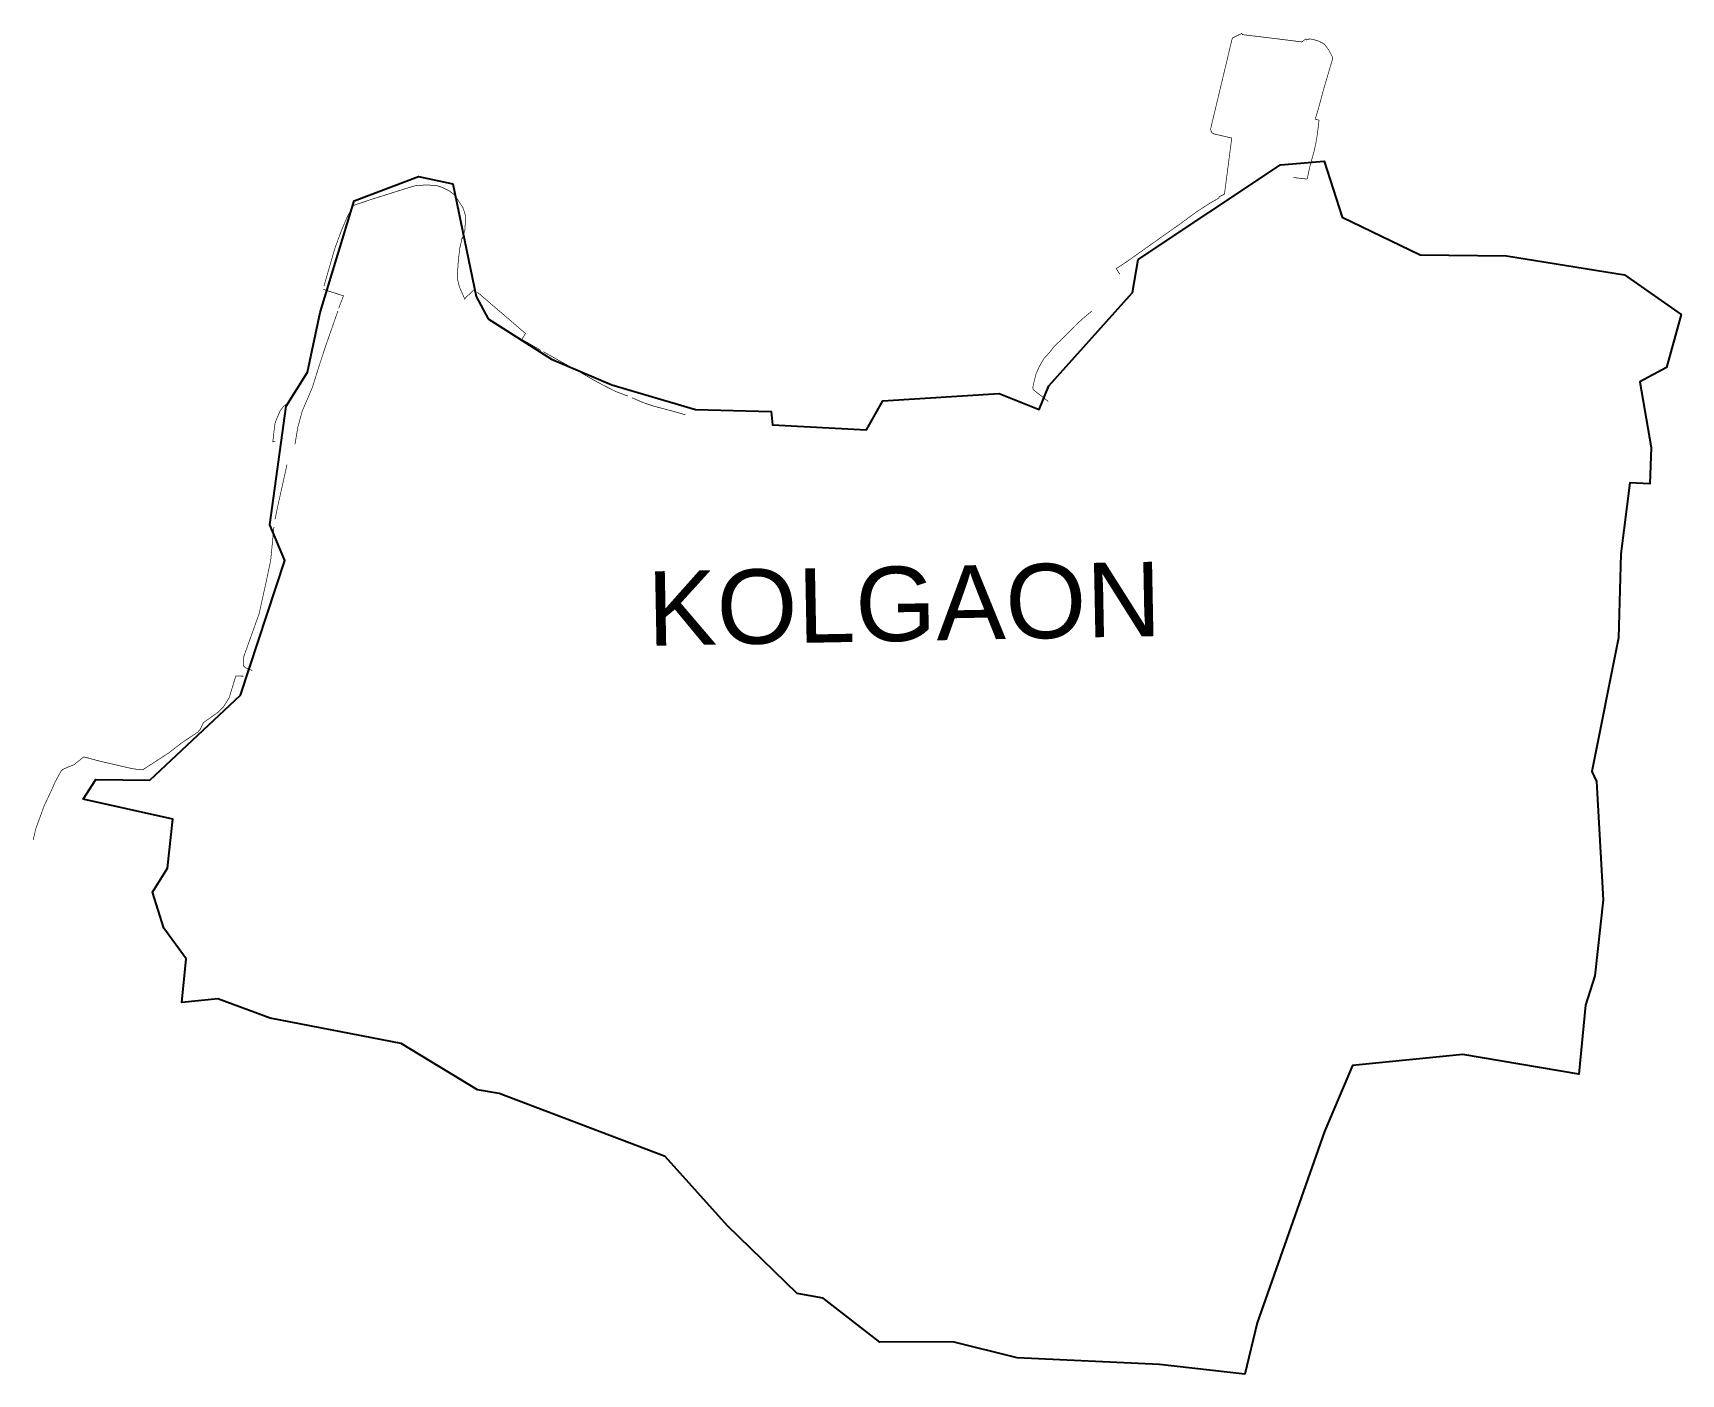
# Model space of a CAD drawing. Header units: metres. Extents: x 274970 to 277378, y 2078787 to 2080746.
import ezdxf

# ---------------------------------------------------------------- set-up
doc = ezdxf.new("R2010")
doc.units = ezdxf.units.M
for name, color, linetype in [('SEAWALL', 170, 'Continuous'), ('village', 3, 'Continuous'), ('VILLAGE NAME', 250, 'Continuous')]:
    doc.layers.add(name, color=color, linetype=linetype)
doc.styles.get("Standard").update_dxf_attribs({"font": 'simplex.shx'})

msp = doc.modelspace()

# ---------------------------------------------------------------- linework, layer by layer
at = {"layer": 'SEAWALL', "color": 30, "const_width": 1, "flags": 128}
for points in [[(276812, 2080535.2), (276832, 2080532.9), (276836.2, 2080552.3), (276842.4, 2080574.6), (276845, 2080587), (276846.8, 2080597.9), (276849.4, 2080619), (276843.8, 2080620.5), (276849.2, 2080638.6), (276855.7, 2080662.9), (276869.5, 2080709.8), (276863.8, 2080721.4), (276861.4, 2080724.7), (276858.8, 2080727.9), (276857.2, 2080729.7), (276854.7, 2080731.6), (276851.5, 2080733.3), (276847.5, 2080735), (276842, 2080736.6), (276835.8, 2080737.9), (276831.1, 2080736.2), (276830.2, 2080737.7), (276824.2, 2080733.4), (276771.8, 2080739.9), (276737.4, 2080744), (276736.5, 2080745.8), (276722.6, 2080739), (276691, 2080606.7), (276691.2, 2080604.6), (276691.9, 2080602.3), (276693, 2080600.5), (276695, 2080599.2), (276721.8, 2080592.8), (276711.1, 2080510.8), (276703.4, 2080507), (276703, 2080505.2), (276690.3, 2080498), (276670.1, 2080484.9), (276643.9, 2080465.7), (276612.6, 2080443.6), (276568.8, 2080412.5), (276553, 2080402.1), (276558.1, 2080393.9)], [(275615.3, 2080372), (275602.3, 2080359.9), (275600.8, 2080357.6), (275598.4, 2080362.9), (275593.2, 2080374.6), (275590.5, 2080385.2), (275590, 2080393.4), (275591.4, 2080414), (275593.4, 2080431.7), (275595.8, 2080441.8), (275596.7, 2080446.8), (275597.5, 2080446.4), (275600.9, 2080458.5), (275602.1, 2080477.5), (275600.6, 2080483.9), (275598.1, 2080491), (275591.4, 2080501.5), (275584.6, 2080510.9), (275577.4, 2080516.1), (275567.6, 2080520.9), (275559.4, 2080523.5), (275545.9, 2080524.3), (275529.8, 2080523.6), (275517.4, 2080520), (275462.5, 2080502.7), (275438.3, 2080494.4), (275429.4, 2080478.7), (275419.8, 2080456.1), (275410.3, 2080429.8), (275395, 2080376.5)], [(275393.8, 2080371.8), (275423.5, 2080362.3), (275416.5, 2080344.1)], [(275711.9, 2080282.7), (275684.2, 2080298.7), (275689.5, 2080307.2), (275667.4, 2080326.3), (275619.1, 2080367.7)], [(275415.3, 2080340.1), (275398.1, 2080290.9), (275389.2, 2080264), (275377.9, 2080228.1), (275363.2, 2080193.8), (275356.7, 2080170.1), (275352.6, 2080145.2)], [(276517.4, 2080340.1), (276505.7, 2080330.5), (276494.6, 2080320.4), (276482.7, 2080308.4), (276470.5, 2080296.2), (276462.6, 2080288.8), (276457, 2080281.3), (276447.1, 2080270.4), (276440.5, 2080258.9), (276435.6, 2080247.8), (276431.9, 2080232.9), (276431, 2080228.3), (276431.2, 2080226.1), (276432.4, 2080224.4), (276435.1, 2080222.5), (276453.6, 2080208)], [(275839, 2080215.8), (275820.3, 2080223), (275793.7, 2080236.7), (275768.9, 2080250.9), (275734.1, 2080270.2), (275715.8, 2080280.7)], [(275323.7, 2080149.4), (275320.2, 2080149), (275323.3, 2080175.4), (275325.6, 2080182), (275330.9, 2080194.4), (275335, 2080199.7), (275338.5, 2080202.9), (275342, 2080205.1)], [(275923.4, 2080188.5), (275905, 2080193.7), (275894.1, 2080196.6), (275877.6, 2080200.9), (275861.6, 2080206.3), (275844.9, 2080213.4)], [(275340.9, 2080115.5), (275326.5, 2080050.6), (275323.5, 2080035.8)], [(275321.8, 2080024.3), (275317.1, 2079975.5), (275309.7, 2079940.7), (275300.2, 2079897.9), (275285.8, 2079857.4), (275277.5, 2079834.4), (275277, 2079829.7), (275277, 2079821.7), (275280.4, 2079818.9), (275290.1, 2079814.8)], [(275277.3, 2079806.5), (275266.1, 2079806.6), (275256.5, 2079775.2), (275248.6, 2079762.4), (275241.3, 2079754.7), (275233.4, 2079749), (275218.8, 2079738.6), (275214.2, 2079728.8), (275210.7, 2079724.9), (275186.9, 2079708.9), (275167.6, 2079694), (275130, 2079669.6), (275123.2, 2079670.1), (275113.8, 2079671.6), (275092.5, 2079676.5), (275073.4, 2079680.9), (275063.4, 2079683.3), (275050.9, 2079686.8), (275043.9, 2079688.5), (275041.8, 2079687), (275036.5, 2079682.6), (275029.6, 2079677.1), (275021.1, 2079673.8), (275014.6, 2079670.9), (275011.1, 2079668.5), (275001.8, 2079651.4), (274997.1, 2079640.6), (274986.1, 2079617.3), (274973.7, 2079583.3), (274971.5, 2079574), (274970.1, 2079567.3)]]:
    msp.add_lwpolyline(points, dxfattribs=at)
at = {"layer": 'village', "color": 3, "true_color": 0x00ff00}
msp.add_polyline3d([(275193.8, 2079393.2, 0), (275161.1, 2079438.3, 0), (275144.6, 2079490.8, 0), (275166.1, 2079526, 0), (275174.1, 2079597.3, 0), (275042.9, 2079627, 0), (275061.6, 2079655.3, 0), (275140.7, 2079654.7, 0), (275272.9, 2079778.6, 0), (275337.7, 2079975.5, 0), (275315.8, 2080027.6, 0), (275339.9, 2080201.3, 0), (275371, 2080250.9, 0), (275389.3, 2080338, 0), (275438.9, 2080501, 0), (275533.1, 2080536.7, 0), (275583.5, 2080526.1, 0), (275617.2, 2080361.1, 0), (275635.1, 2080328.6, 0), (275727.4, 2080270, 0), (275815.6, 2080232.3, 0), (275938.1, 2080196.2, 0), (276048.8, 2080193.5, 0), (276050.4, 2080173.8, 0), (276187.9, 2080166.7, 0), (276212, 2080208.8, 0), (276382, 2080219.4, 0), (276440.4, 2080196.3, 0), (276454.5, 2080230.7, 0), (276576.6, 2080367.4, 0), (276585, 2080415.3, 0), (276793.2, 2080553.8, 0), (276856.7, 2080559, 0), (276883.1, 2080477.1, 0), (276997.3, 2080422.3, 0), (277123.4, 2080420.9, 0), (277295.6, 2080393, 0), (277378.5, 2080334.8, 0), (277357.3, 2080257.7, 0), (277318, 2080236.5, 0), (277334.9, 2080140.8, 0), (277333, 2080087.8, 0), (277303.7, 2080089.2, 0), (277290.6, 2079985.4, 0), (277287.1, 2079862.7, 0), (277247.9, 2079667.4, 0), (277254.9, 2079652.7, 0), (277264.6, 2079479.9, 0), (277252.7, 2079368.7, 0), (277238.8, 2079325.8, 0), (277229.1, 2079224.9, 0), (277059.5, 2079253.7, 0), (276898.1, 2079237.8, 0), (276857.5, 2079141, 0), (276759, 2078861.4, 0), (276740.7, 2078786.7, 0), (276616.2, 2078800.6, 0), (276408, 2078810.4, 0), (276314.3, 2078833.7, 0), (276207.2, 2078833.3, 0), (276124.6, 2078897.4, 0), (276086.7, 2078904.3, 0), (275984.6, 2079003.2, 0), (275893.9, 2079104.5, 0), (275650.9, 2079196.7, 0), (275619.4, 2079202.2, 0), (275507.7, 2079269.7, 0), (275316.4, 2079306.6, 0), (275239.7, 2079334.9, 0), (275187.1, 2079329.6, 0)], close=True, dxfattribs=at)

# ---------------------------------------------------------------- texts
at = {"layer": 'VILLAGE NAME', "insert": (275866.5, 2079959.5), "char_height": 108.748, "attachment_point": 1, "rotation": 1.1028}
msp.add_mtext_dynamic_manual_height_columns('{\\fArial|b0|i0|c0|p34;KOLGAON}', width=726.929, gutter_width=543.7, heights=[0], dxfattribs=at)

doc.saveas('drawing.dxf')
